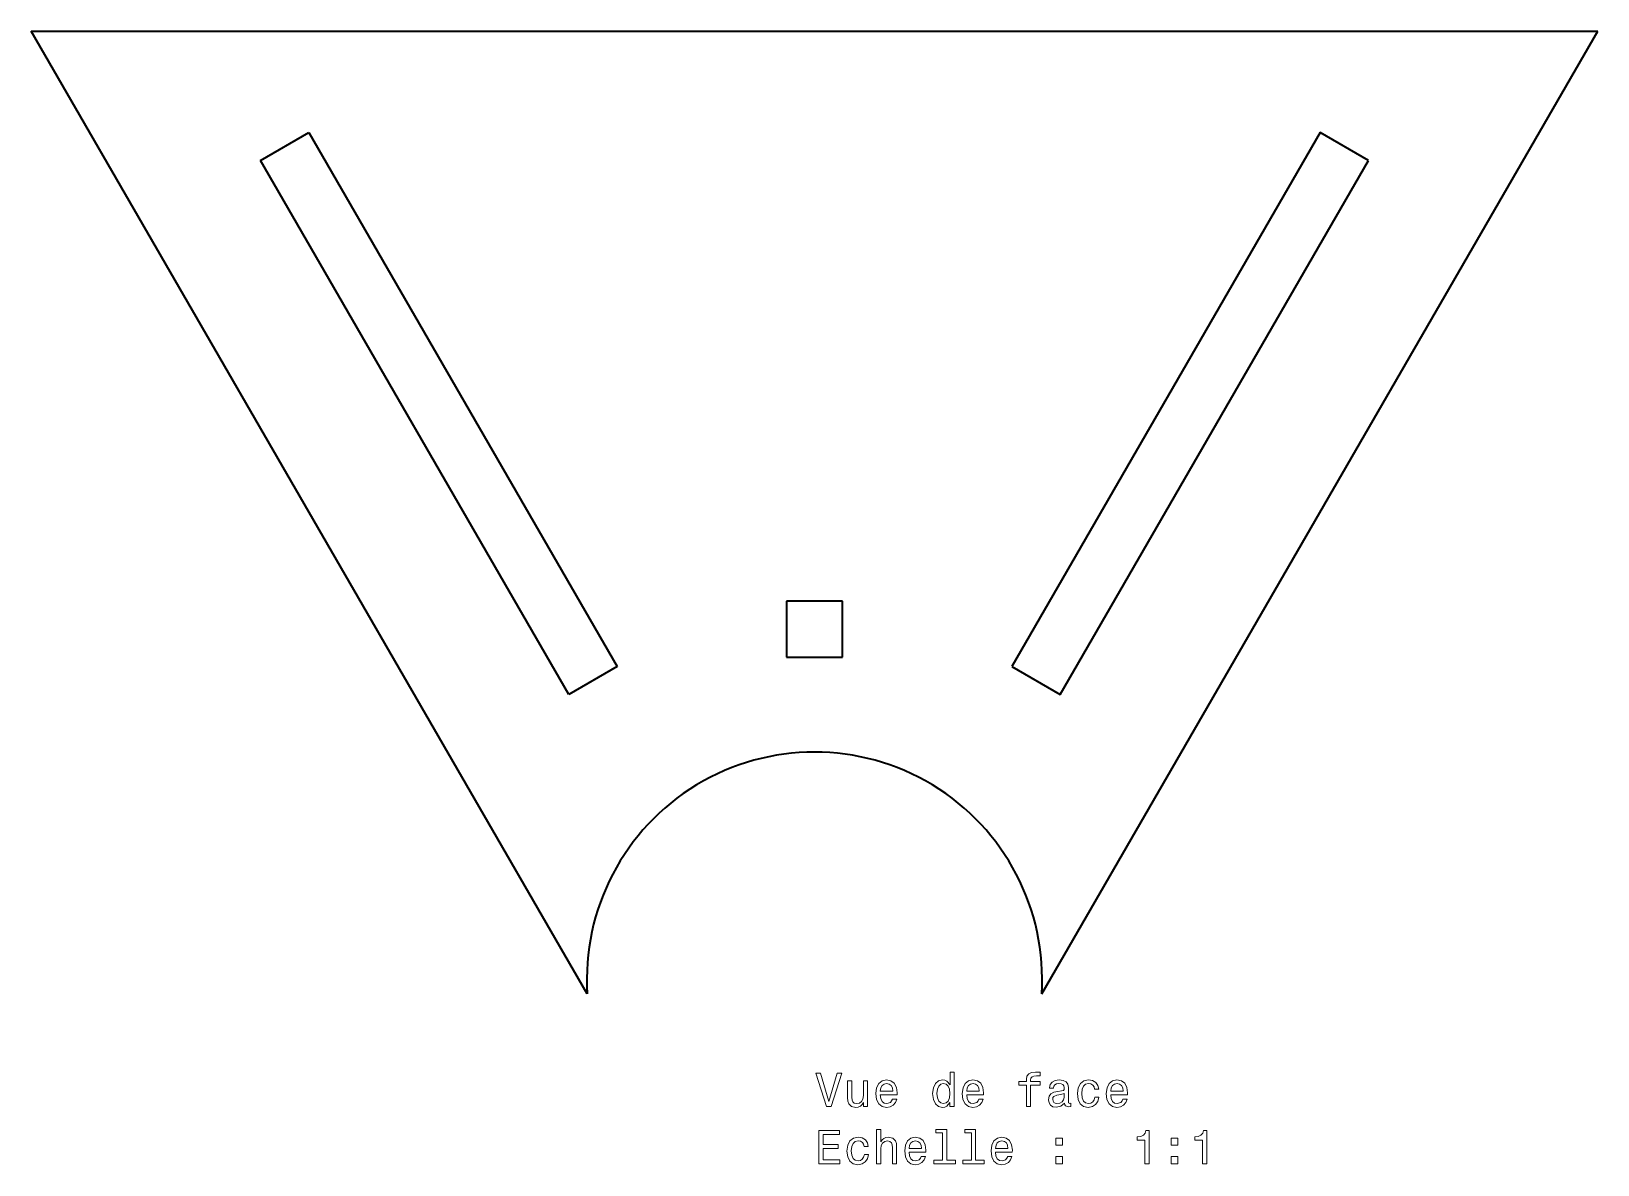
# Model space of a CAD drawing. Extents: x 66 to 231, y 36 to 156.
import ezdxf

# ---------------------------------------------------------------- set-up
doc = ezdxf.new("R2010")
doc.units = 0

msp = doc.modelspace()

# ---------------------------------------------------------------- linework, layer by layer
at = {"color": 7, "lineweight": 35}
for p, q in [((124.547775, 54.24324), (65.938911, 155.75676)), ((65.938911, 155.75676), (231.061096, 155.75676)), ((172.452225, 54.24324), (231.061096, 155.75676)), ((95.203033, 145.069824), (127.703033, 88.778168)), ((201.796967, 145.069824), (169.296967, 88.778168)), ((122.593475, 85.828171), (90.093475, 142.119827)), ((174.406525, 85.828171), (206.906525, 142.119827))]:
    msp.add_line(p, q, dxfattribs=at)
at = {"color": 7, "lineweight": 35, "ltscale": 0.1475}
for p, q in [((90.093475, 142.119827), (95.203033, 145.069824)), ((206.906525, 142.119827), (201.796967, 145.069824)), ((145.550003, 95.656769), (145.550003, 89.75676)), ((151.449997, 95.656769), (145.550003, 95.656769)), ((151.449997, 89.75676), (151.449997, 95.656769)), ((145.550003, 89.75676), (151.449997, 89.75676)), ((127.703033, 88.778168), (122.593475, 85.828171)), ((169.296967, 88.778168), (174.406525, 85.828171))]:
    msp.add_line(p, q, dxfattribs=at)
at = {"color": 7, "lineweight": 13}
for points in [[(150.895538, 45.891655), (150.018005, 42.911106), (149.11528, 45.891655), (148.636169, 45.891655), (149.765854, 42.386612), (150.270172, 42.386612), (151.374634, 45.891655)], [(154.097977, 45.094826), (153.654175, 45.094826), (153.654175, 43.531425), (153.603745, 43.168312), (153.457489, 42.906063), (153.230545, 42.744682), (152.932999, 42.694248), (152.695969, 42.734596), (152.544662, 42.855633), (152.458939, 43.062405), (152.438766, 43.354912), (152.438766, 45.094826), (151.994965, 45.094826), (151.994965, 43.314568), (152.010086, 42.956497), (152.105911, 42.658947), (152.398422, 42.386612), (152.867432, 42.290791), (153.119598, 42.326092), (153.336456, 42.41687), (153.523056, 42.573212), (153.674347, 42.800156), (153.674347, 42.386612), (154.097977, 42.386612)], [(155.434433, 43.612118), (157.209656, 43.612118), (157.214691, 43.81889), (157.134003, 44.398861), (156.912109, 44.832577), (156.559082, 45.094826), (156.090057, 45.190647), (155.631119, 45.089783), (155.278091, 44.807362), (155.051147, 44.348427), (154.970459, 43.74324), (155.046112, 43.122925), (155.273056, 42.669033), (155.621033, 42.386612), (156.074921, 42.290791), (156.468292, 42.356354), (156.791061, 42.527821), (157.028091, 42.800156), (157.164261, 43.163269), (156.72551, 43.163269), (156.63472, 42.96154), (156.503601, 42.810242), (156.130402, 42.689205), (155.842941, 42.744682), (155.626083, 42.921196), (155.484863, 43.208656), (155.434433, 43.596985)], [(155.434433, 43.985313), (155.489914, 44.333298), (155.626083, 44.590504), (155.832855, 44.746841), (156.105194, 44.802319), (156.372482, 44.746841), (156.579254, 44.590504), (156.705338, 44.333298), (156.750717, 43.985313)], [(162.782425, 42.805199), (162.782425, 42.386612), (163.226227, 42.386612), (163.226227, 46.007648), (162.78746, 46.007648), (162.78746, 44.681282), (162.44957, 45.064568), (162.242798, 45.155342), (162.005768, 45.190647), (161.577087, 45.089783), (161.244232, 44.807362), (161.027374, 44.35347), (160.951736, 43.74324), (161.027374, 43.133011), (161.244232, 42.674076), (161.577087, 42.386612), (162.005768, 42.290791), (162.242798, 42.326092), (162.454605, 42.41687)], [(162.081406, 44.792233), (162.373917, 44.721626), (162.595825, 44.52494), (162.726944, 44.197132), (162.777374, 43.74324), (162.726944, 43.284306), (162.595825, 42.956497), (162.373917, 42.754768), (162.081406, 42.689205), (161.804031, 42.754768), (161.592224, 42.956497), (161.451004, 43.289349), (161.405624, 43.74324), (161.451004, 44.192089), (161.592224, 44.519897), (161.804031, 44.721626)], [(164.542511, 43.612118), (166.317719, 43.612118), (166.322769, 43.81889), (166.242081, 44.398861), (166.020172, 44.832577), (165.667145, 45.094826), (165.19812, 45.190647), (164.739197, 45.089783), (164.386169, 44.807362), (164.159225, 44.348427), (164.078537, 43.74324), (164.154175, 43.122925), (164.381119, 42.669033), (164.729111, 42.386612), (165.182999, 42.290791), (165.57637, 42.356354), (165.899139, 42.527821), (166.136169, 42.800156), (166.272339, 43.163269), (165.833572, 43.163269), (165.742798, 42.96154), (165.611664, 42.810242), (165.23848, 42.689205), (164.951004, 42.744682), (164.734146, 42.921196), (164.592941, 43.208656), (164.542511, 43.596985)], [(164.542511, 43.985313), (164.597977, 44.333298), (164.734146, 44.590504), (164.940918, 44.746841), (165.213257, 44.802319), (165.480545, 44.746841), (165.687317, 44.590504), (165.8134, 44.333298), (165.858795, 43.985313)], [(170.841492, 44.625805), (170.841492, 42.386612), (171.285309, 42.386612), (171.285309, 44.625805), (172.293945, 44.625805), (172.293945, 45.004047), (171.285309, 45.004047), (171.285309, 45.170475), (171.320602, 45.372204), (171.4366, 45.508369), (171.633286, 45.589062), (171.91571, 45.61932), (172.293945, 45.599148), (172.293945, 45.982433), (171.81485, 46.007648), (171.381134, 45.962261), (171.078537, 45.826092), (170.896973, 45.589062), (170.841492, 45.251163), (170.841492, 45.004047), (170.029541, 45.004047), (170.029541, 44.625805)], [(174.871033, 42.739639), (174.871033, 42.724506), (174.896255, 42.55304), (174.971909, 42.431999), (175.289627, 42.336178), (175.536743, 42.376526), (175.536743, 42.719463), (175.430832, 42.704334), (175.289627, 42.769897), (175.264404, 42.971626), (175.264404, 44.373642), (175.203888, 44.731712), (175.027374, 44.983875), (174.719742, 45.13517), (174.286026, 45.190647), (173.862396, 45.130127), (173.549713, 44.958656), (173.353027, 44.691368), (173.28746, 44.338341), (173.28746, 44.308083), (173.685883, 44.308083), (173.721176, 44.519897), (173.832138, 44.671196), (174.013687, 44.761971), (174.270889, 44.797276), (174.518005, 44.77206), (174.694519, 44.696411), (174.80043, 44.565285), (174.835739, 44.383732), (174.815567, 44.171913), (174.734863, 44.066006), (174.533142, 44.015575), (174.154907, 43.975227), (173.721176, 43.884449), (173.413544, 43.723068), (173.231995, 43.470905), (173.176514, 43.097706), (173.226944, 42.764854), (173.383286, 42.517735), (173.635452, 42.361397), (173.983429, 42.30592), (174.452454, 42.411827)], [(178.023056, 44.197132), (178.461823, 44.197132), (178.371033, 44.60059), (178.154175, 44.918312), (177.816284, 45.114998), (177.377518, 45.190647), (176.893372, 45.089783), (176.525208, 44.807362), (176.293228, 44.348427), (176.21254, 43.733154), (176.288177, 43.122925), (176.515137, 42.669033), (176.873199, 42.386612), (177.362396, 42.290791), (177.796112, 42.36644), (178.134003, 42.578255), (178.365997, 42.911106), (178.466858, 43.354912), (178.043228, 43.354912), (177.967575, 43.072491), (177.82637, 42.860676), (177.624634, 42.729553), (177.377518, 42.689205), (177.069885, 42.754768), (176.847977, 42.956497), (176.711823, 43.284306), (176.666428, 43.748283), (176.711823, 44.202175), (176.853027, 44.529984), (177.079971, 44.731712), (177.377518, 44.802319), (177.639771, 44.756927), (177.836456, 44.640934), (177.967575, 44.449291)], [(179.722626, 43.612118), (181.497833, 43.612118), (181.502884, 43.81889), (181.42218, 44.398861), (181.200287, 44.832577), (180.84726, 45.094826), (180.378235, 45.190647), (179.919312, 45.089783), (179.566284, 44.807362), (179.33934, 44.348427), (179.258636, 43.74324), (179.33429, 43.122925), (179.561234, 42.669033), (179.909225, 42.386612), (180.363113, 42.290791), (180.756485, 42.356354), (181.079254, 42.527821), (181.316284, 42.800156), (181.452454, 43.163269), (181.013687, 43.163269), (180.922913, 42.96154), (180.791779, 42.810242), (180.418579, 42.689205), (180.131119, 42.744682), (179.914261, 42.921196), (179.773056, 43.208656), (179.722626, 43.596985)], [(179.722626, 43.985313), (179.778091, 44.333298), (179.914261, 44.590504), (180.121033, 44.746841), (180.393372, 44.802319), (180.66066, 44.746841), (180.867432, 44.590504), (180.993515, 44.333298), (181.03891, 43.985313)], [(174.820602, 43.33474), (174.760086, 43.072491), (174.598709, 42.870762), (174.356628, 42.739639), (174.059082, 42.694248), (173.867432, 42.719463), (173.731262, 42.800156), (173.645538, 42.941368), (173.620316, 43.138054), (173.640488, 43.314568), (173.721176, 43.440647), (174.043945, 43.581856), (174.452454, 43.642376), (174.820602, 43.763412)], [(148.958939, 36.339783), (151.177948, 36.339783), (151.177948, 36.763412), (149.422913, 36.763412), (149.422913, 37.948574), (150.986313, 37.948574), (150.986313, 38.367161), (149.422913, 38.367161), (149.422913, 39.416153), (151.137604, 39.416153), (151.137604, 39.839783), (148.958939, 39.839783)], [(155.046112, 36.339783), (155.489914, 36.339783), (155.489914, 37.903183), (155.535309, 38.261253), (155.681549, 38.523499), (155.908508, 38.684883), (156.21109, 38.745403), (156.453171, 38.694969), (156.604462, 38.558804), (156.680115, 38.331856), (156.705338, 38.029263), (156.705338, 36.339783), (157.149139, 36.339783), (157.149139, 38.120041), (157.128967, 38.478111), (157.038177, 38.775661), (156.740631, 39.047997), (156.276657, 39.143818), (156.02449, 39.108513), (155.807632, 39.012695), (155.626083, 38.861397), (155.489914, 38.654625), (155.489914, 39.960819), (155.046112, 39.960819)], [(162.000717, 39.58762), (162.000717, 36.712982), (161.087891, 36.712982), (161.087891, 36.339783), (163.35231, 36.339783), (163.35231, 36.712982), (162.444519, 36.712982), (162.444519, 39.960819), (161.304749, 39.960819), (161.304749, 39.58762)], [(165.036743, 39.58762), (165.036743, 36.712982), (164.123917, 36.712982), (164.123917, 36.339783), (166.388336, 36.339783), (166.388336, 36.712982), (165.480545, 36.712982), (165.480545, 39.960819), (164.340775, 39.960819), (164.340775, 39.58762)], [(183.323486, 36.339783), (183.78241, 36.339783), (183.78241, 39.864998), (183.439484, 39.864998), (183.348694, 39.557362), (183.167145, 39.35059), (182.889771, 39.229553), (182.506485, 39.189205), (182.506485, 38.831139), (183.323486, 38.831139)], [(189.395538, 36.339783), (189.854462, 36.339783), (189.854462, 39.864998), (189.51152, 39.864998), (189.420746, 39.557362), (189.239197, 39.35059), (188.961807, 39.229553), (188.578522, 39.189205), (188.578522, 38.831139), (189.395538, 38.831139)], [(153.734863, 38.150303), (154.17363, 38.150303), (154.082855, 38.553761), (153.865997, 38.871483), (153.528091, 39.068169), (153.08934, 39.143818), (152.605194, 39.042953), (152.23703, 38.760532), (152.005051, 38.301598), (151.924347, 37.686325), (152, 37.076096), (152.226944, 36.622204), (152.585022, 36.339783), (153.074203, 36.243961), (153.507919, 36.319611), (153.845825, 36.531425), (154.077805, 36.864277), (154.17868, 37.308083), (153.755051, 37.308083), (153.679398, 37.025661), (153.538177, 36.813847), (153.336456, 36.682724), (153.08934, 36.642376), (152.781708, 36.707939), (152.559799, 36.909668), (152.42363, 37.237476), (152.378235, 37.701454), (152.42363, 38.155346), (152.564835, 38.483154), (152.791794, 38.684883), (153.08934, 38.755489), (153.351578, 38.710098), (153.548279, 38.594105), (153.679398, 38.402462)], [(158.470459, 37.565289), (160.245682, 37.565289), (160.250717, 37.77206), (160.170029, 38.352032), (159.94812, 38.785748), (159.595108, 39.047997), (159.126083, 39.143818), (158.667145, 39.042953), (158.314117, 38.760532), (158.087173, 38.301598), (158.006485, 37.696411), (158.082138, 37.076096), (158.309082, 36.622204), (158.657059, 36.339783), (159.110947, 36.243961), (159.504318, 36.309525), (159.827087, 36.480991), (160.064117, 36.753326), (160.200287, 37.11644), (159.761536, 37.11644), (159.670746, 36.914711), (159.539627, 36.763412), (159.166428, 36.642376), (158.878967, 36.697853), (158.662109, 36.874367), (158.520889, 37.161827), (158.470459, 37.550156)], [(158.470459, 37.938484), (158.52594, 38.286469), (158.662109, 38.543674), (158.868881, 38.700012), (159.141205, 38.755489), (159.408508, 38.700012), (159.61528, 38.543674), (159.741348, 38.286469), (159.786743, 37.938484)], [(167.578537, 37.565289), (169.353745, 37.565289), (169.358795, 37.77206), (169.278107, 38.352032), (169.056198, 38.785748), (168.703171, 39.047997), (168.234146, 39.143818), (167.775223, 39.042953), (167.422195, 38.760532), (167.195251, 38.301598), (167.114548, 37.696411), (167.190201, 37.076096), (167.417145, 36.622204), (167.765137, 36.339783), (168.219025, 36.243961), (168.612396, 36.309525), (168.935165, 36.480991), (169.172195, 36.753326), (169.30835, 37.11644), (168.869598, 37.11644), (168.778824, 36.914711), (168.64769, 36.763412), (168.27449, 36.642376), (167.98703, 36.697853), (167.770172, 36.874367), (167.628967, 37.161827), (167.578537, 37.550156)], [(167.578537, 37.938484), (167.634003, 38.286469), (167.770172, 38.543674), (167.976944, 38.700012), (168.249283, 38.755489), (168.516571, 38.700012), (168.723343, 38.543674), (168.849426, 38.286469), (168.894806, 37.938484)], [(173.958221, 38.296555), (174.654175, 38.296555), (174.654175, 39.047997), (173.958221, 39.047997)], [(186.102295, 38.296555), (186.798264, 38.296555), (186.798264, 39.047997), (186.102295, 39.047997)], [(173.958221, 36.339783), (174.654175, 36.339783), (174.654175, 37.091225), (173.958221, 37.091225)], [(186.102295, 36.339783), (186.798264, 36.339783), (186.798264, 37.091225), (186.102295, 37.091225)]]:
    msp.add_lwpolyline(points, close=True, dxfattribs=at)
at = {"color": 7, "lineweight": 35}
msp.add_arc((148.5, 55.756763), 24, 356.38433, 183.615665, dxfattribs=at)

doc.saveas('drawing.dxf')
